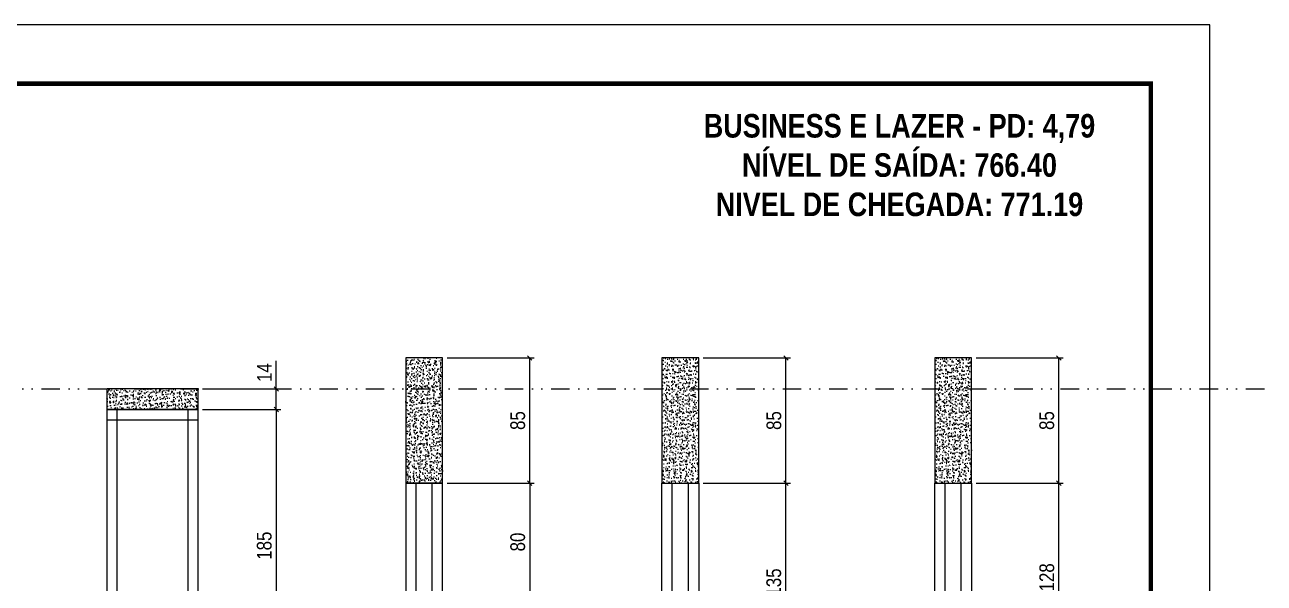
# Model space of a CAD drawing. Extents: x 13379 to 23315, y 867 to 16997.
# Drawn here: x 18264 to 19105, y 8429 to 8808 of the extents above; entities that cross this region are included whole.
import ezdxf

# ---------------------------------------------------------------- set-up
doc = ezdxf.new("R2010")
doc.units = 0
for name, pattern in [('DASHED', [0.75, 0.5, -0.25]), ('DIVIDE2', [0.625, 0.25, -0.125, 0, -0.125, 0, -0.125]), ('HIDDEN', [0.375, 0.25, -0.125])]:
    doc.linetypes.add(name, pattern=pattern)
for name, color, linetype in [('COTA', 241, 'Continuous'), ('NOMENCLATURA', 7, 'Continuous'), ('Nível', 160, 'Continuous'), ('Painéis', 200, 'Continuous'), ('SARR_2.2x7', 40, 'Continuous'), ('Sarrafo de Pressão', 42, 'HIDDEN')]:
    doc.layers.add(name, color=color, linetype=linetype)
doc.layers.add('Folhas', color=255, linetype='Continuous', lineweight=9)
doc.layers.add('SARRAFO DE PRESSAO', color=251, linetype='DASHED', lineweight=9)
doc.styles.add('COTA TECNICA', font='techl___.ttf', dxfattribs={"height": 10})
doc.styles.add('ROMANC', font='techb___.ttf', dxfattribs={"height": 2.5})
doc.dimstyles.new('PAINEL', dxfattribs={"dimtxt": 10, "dimasz": 3, "dimexe": 3, "dimexo": 3, "dimgap": 3, "dimtad": 1, "dimdec": 1, "dimzin": 12, "dimdsep": 46, "dimtxsty": 'COTA TECNICA', "dimblk1": 'OBLIQUE', "dimblk2": 'OBLIQUE', "dimsah": 1, "dimcen": 0.9, "dimclrd": 4, "dimclre": 4, "dimclrt": 240, "dimadec": 1, "dimazin": 3, "dimtfac": 1, "dimtdec": 1, "dimtmove": 0, "dimatfit": 3, "dimfxl": 1, "dimtolj": 1, "dimtzin": 12, "dimarcsym": 0})

# ---------------------------------------------------------------- blocks, each defined once
blk = doc.blocks.new('9999999999')
at = {"layer": 'Folhas'}
blk.add_lwpolyline([(98138.98, 34190.21), (99623.98, 34190.21), (99623.98, 35240.21), (98138.98, 35240.21)], close=True, dxfattribs=at)
at = {"layer": 'Folhas', "color": 30, "const_width": 3}
blk.add_lwpolyline([(98213.98, 34230.21), (99583.98, 34230.21), (99583.98, 35200.21), (98213.98, 35200.21)], close=True, dxfattribs=at)
blk = doc.blocks.new('_Oblique')
at = {"color": 0, "linetype": 'ByBlock', "lineweight": -2}
blk.add_line((-0.5, -0.5), (0.5, 0.5), dxfattribs=at)
blk = doc.blocks.new('*D1041')
at = {"layer": 'COTA', "color": 4, "lineweight": -2, "transparency": 16777216}
for p, q in [((18384.16, 8547.14), (18437.32, 8547.14)), ((18434.32, 8547.14), (18434.32, 8362.14)), ((18384.16, 8362.14), (18437.32, 8362.14))]:
    blk.add_line(p, q, dxfattribs=at)
at = {"layer": 'Defpoints', "color": 0, "transparency": 16777216}
for p in [(18381.16, 8547.14), (18381.16, 8362.14), (18434.32, 8362.14)]:
    blk.add_point(p, dxfattribs=at)
at = {"layer": 'COTA', "color": 4, "lineweight": -2, "transparency": 16777216, "xscale": 3, "yscale": 3, "zscale": 3}
for p, rotation in [((18434.32, 8547.14), 90), ((18434.32, 8362.14), 270)]:
    blk.add_blockref('_Oblique', p, dxfattribs=dict(at, rotation=rotation))
at = {"layer": 'COTA', "color": 240, "transparency": 16777216, "insert": (18426.19, 8454.64), "char_height": 10, "attachment_point": 5, "rotation": 90, "style": 'COTA TECNICA'}
blk.add_mtext('\\A1;185', dxfattribs=at)
blk = doc.blocks.new('*D1040')
at = {"layer": 'COTA', "color": 4, "lineweight": -2, "transparency": 16777216}
for p, q in [((18434.32, 8561.14), (18434.32, 8580.26)), ((18384.16, 8561.14), (18437.32, 8561.14)), ((18434.32, 8547.14), (18434.32, 8561.14)), ((18384.16, 8547.14), (18437.32, 8547.14))]:
    blk.add_line(p, q, dxfattribs=at)
at = {"layer": 'Defpoints', "color": 0, "transparency": 16777216}
for p in [(18381.16, 8561.14), (18434.32, 8561.14), (18381.16, 8547.14)]:
    blk.add_point(p, dxfattribs=at)
at = {"layer": 'COTA', "color": 4, "lineweight": -2, "transparency": 16777216, "xscale": 3, "yscale": 3, "zscale": 3}
for p, rotation in [((18434.32, 8561.14), 90), ((18434.32, 8547.14), 270)]:
    blk.add_blockref('_Oblique', p, dxfattribs=dict(at, rotation=rotation))
at = {"layer": 'COTA', "color": 240, "transparency": 16777216, "insert": (18426.25, 8572.2), "char_height": 10, "attachment_point": 5, "rotation": 90, "style": 'COTA TECNICA'}
blk.add_mtext('\\A1;14', dxfattribs=at)
blk = doc.blocks.new('*D1043')
at = {"layer": 'COTA', "color": 4, "lineweight": -2, "transparency": 16777216}
for p, q in [((18550.21, 8582.14), (18609.39, 8582.14)), ((18606.39, 8497.14), (18606.39, 8582.14)), ((18550.21, 8497.14), (18609.39, 8497.14))]:
    blk.add_line(p, q, dxfattribs=at)
at = {"layer": 'Defpoints', "color": 0, "transparency": 16777216}
for p in [(18547.21, 8582.14), (18606.39, 8582.14), (18547.21, 8497.14)]:
    blk.add_point(p, dxfattribs=at)
at = {"layer": 'COTA', "color": 4, "lineweight": -2, "transparency": 16777216, "xscale": 3, "yscale": 3, "zscale": 3}
for p, rotation in [((18606.39, 8582.14), 90), ((18606.39, 8497.14), 270)]:
    blk.add_blockref('_Oblique', p, dxfattribs=dict(at, rotation=rotation))
at = {"layer": 'COTA', "color": 240, "transparency": 16777216, "insert": (18598.26, 8539.64), "char_height": 10, "attachment_point": 5, "rotation": 90, "style": 'COTA TECNICA'}
blk.add_mtext('\\A1;85', dxfattribs=at)
blk = doc.blocks.new('*D1049')
at = {"layer": 'COTA', "color": 4, "lineweight": -2, "transparency": 16777216}
for p, q in [((18724.12, 8582.14), (18783.3, 8582.14)), ((18780.3, 8497.14), (18780.3, 8582.14)), ((18724.12, 8497.14), (18783.3, 8497.14))]:
    blk.add_line(p, q, dxfattribs=at)
at = {"layer": 'Defpoints', "color": 0, "transparency": 16777216}
for p in [(18721.12, 8582.14), (18780.3, 8582.14), (18721.12, 8497.14)]:
    blk.add_point(p, dxfattribs=at)
at = {"layer": 'COTA', "color": 4, "lineweight": -2, "transparency": 16777216, "xscale": 3, "yscale": 3, "zscale": 3}
for p, rotation in [((18780.3, 8582.14), 90), ((18780.3, 8497.14), 270)]:
    blk.add_blockref('_Oblique', p, dxfattribs=dict(at, rotation=rotation))
at = {"layer": 'COTA', "color": 240, "transparency": 16777216, "insert": (18772.17, 8539.64), "char_height": 10, "attachment_point": 5, "rotation": 90, "style": 'COTA TECNICA'}
blk.add_mtext('\\A1;85', dxfattribs=at)
blk = doc.blocks.new('*D1054')
at = {"layer": 'COTA', "color": 4, "linetype": 'ByBlock', "lineweight": -2, "transparency": 16777216}
for p, q in [((18724.12, 8497.14), (18783.3, 8497.14)), ((18780.3, 8362.14), (18780.3, 8497.14)), ((18724.12, 8362.14), (18783.3, 8362.14))]:
    blk.add_line(p, q, dxfattribs=at)
at = {"layer": 'Defpoints', "color": 0, "linetype": 'ByBlock', "transparency": 16777216}
for p in [(18721.12, 8497.14), (18780.3, 8497.14), (18721.12, 8362.14)]:
    blk.add_point(p, dxfattribs=at)
at = {"layer": 'COTA', "color": 4, "linetype": 'ByBlock', "lineweight": -2, "transparency": 16777216, "xscale": 3, "yscale": 3, "zscale": 3}
for p, rotation in [((18780.3, 8497.14), 90), ((18780.3, 8362.14), 270)]:
    blk.add_blockref('_Oblique', p, dxfattribs=dict(at, rotation=rotation))
at = {"layer": 'COTA', "color": 240, "linetype": 'ByBlock', "transparency": 16777216, "insert": (18772.08, 8429.64), "char_height": 10, "attachment_point": 5, "rotation": 90, "style": 'COTA TECNICA'}
blk.add_mtext('\\A1;135', dxfattribs=at)
blk = doc.blocks.new('*D1055')
at = {"layer": 'COTA', "color": 4, "lineweight": -2, "transparency": 16777216}
for p, q in [((18550.21, 8497.14), (18609.39, 8497.14)), ((18606.39, 8497.14), (18606.39, 8417.14)), ((18550.21, 8417.14), (18609.39, 8417.14))]:
    blk.add_line(p, q, dxfattribs=at)
at = {"layer": 'Defpoints', "color": 0, "transparency": 16777216}
for p in [(18547.21, 8497.14), (18547.21, 8417.14), (18606.39, 8417.14)]:
    blk.add_point(p, dxfattribs=at)
at = {"layer": 'COTA', "color": 4, "lineweight": -2, "transparency": 16777216, "xscale": 3, "yscale": 3, "zscale": 3}
for p, rotation in [((18606.39, 8497.14), 90), ((18606.39, 8417.14), 270)]:
    blk.add_blockref('_Oblique', p, dxfattribs=dict(at, rotation=rotation))
at = {"layer": 'COTA', "color": 240, "transparency": 16777216, "insert": (18598.26, 8457.14), "char_height": 10, "attachment_point": 5, "rotation": 90, "style": 'COTA TECNICA'}
blk.add_mtext('\\A1;80', dxfattribs=at)
blk = doc.blocks.new('*D1087')
at = {"layer": 'COTA', "color": 4, "lineweight": -2, "transparency": 16777216}
for p, q in [((18909.37, 8582.14), (18968.55, 8582.14)), ((18965.55, 8497.14), (18965.55, 8582.14)), ((18909.37, 8497.14), (18968.55, 8497.14))]:
    blk.add_line(p, q, dxfattribs=at)
at = {"layer": 'Defpoints', "color": 0, "transparency": 16777216}
for p in [(18906.37, 8582.14), (18965.55, 8582.14), (18906.37, 8497.14)]:
    blk.add_point(p, dxfattribs=at)
at = {"layer": 'COTA', "color": 4, "lineweight": -2, "transparency": 16777216, "xscale": 3, "yscale": 3, "zscale": 3}
for p, rotation in [((18965.55, 8582.14), 90), ((18965.55, 8497.14), 270)]:
    blk.add_blockref('_Oblique', p, dxfattribs=dict(at, rotation=rotation))
at = {"layer": 'COTA', "color": 240, "transparency": 16777216, "insert": (18957.42, 8539.64), "char_height": 10, "attachment_point": 5, "rotation": 90, "style": 'COTA TECNICA'}
blk.add_mtext('\\A1;85', dxfattribs=at)
blk = doc.blocks.new('*D1092')
at = {"layer": 'COTA', "color": 4, "linetype": 'ByBlock', "lineweight": -2, "transparency": 16777216}
for p, q in [((18909.37, 8497.14), (18968.55, 8497.14)), ((18965.55, 8369.14), (18965.55, 8497.14)), ((18909.37, 8369.14), (18968.55, 8369.14))]:
    blk.add_line(p, q, dxfattribs=at)
at = {"layer": 'Defpoints', "color": 0, "linetype": 'ByBlock', "transparency": 16777216}
for p in [(18906.37, 8497.14), (18965.55, 8497.14), (18906.37, 8369.14)]:
    blk.add_point(p, dxfattribs=at)
at = {"layer": 'COTA', "color": 4, "linetype": 'ByBlock', "lineweight": -2, "transparency": 16777216, "xscale": 3, "yscale": 3, "zscale": 3}
for p, rotation in [((18965.55, 8497.14), 90), ((18965.55, 8369.14), 270)]:
    blk.add_blockref('_Oblique', p, dxfattribs=dict(at, rotation=rotation))
at = {"layer": 'COTA', "color": 240, "linetype": 'ByBlock', "transparency": 16777216, "insert": (18957.45, 8433.14), "char_height": 10, "attachment_point": 5, "rotation": 90, "style": 'COTA TECNICA'}
blk.add_mtext('\\A1;128', dxfattribs=at)

msp = doc.modelspace()

# ---------------------------------------------------------------- hatches: boundary and pattern name
at = {"layer": 'COTA'}
h = msp.add_hatch(dxfattribs=at)
h.set_pattern_fill('AR-CONC', color=256, scale=0.03)
h.set_pattern_definition([(50, (-106.5217, -19), (5.4655401, -0.4781726), [0.5715, -6.2865]), (355, (-106.522, -19), (-1.0573026, 5.7317054), [0.4572, -5.0292175]), (100.451445, (-106.0663, -19.04), (4.4082374, 5.2535326), [0.4857003, -5.3427073]), (46.1842, (-106.522, -17.476), (8.1323712, -1.2612698), [0.85725, -9.42975]), (96.635558, (-105.844, -17.581), (7.122124, 7.4227837), [0.7285507, -8.0140682]), (351.18415, (-106.522, -17.476), (7.122124, 7.4227837), [0.685799, -7.543792]), (21, (-105.7597, -17.857), (4.5484317, -3.0679559), [0.5715, -6.2865]), (326, (-105.76, -17.857), (1.8540609, 5.525639), [0.4572, -5.0292]), (71.451445, (-105.3807, -18.1127), (6.4024926, 2.457683), [0.4857003, -5.3426981]), (37.5, (-106.5217, -19), (0.0926581, 2.53665117), [0, -4.96824, 0, -5.1054, 0, -5.04825]), (7.5, (-106.5217, -19), (2.00458988, 3.00541724), [0, -2.91084, 0, -4.85394, 0, -1.92405]), (327.5, (-108.221, -19), (4.06771786, -0.17186232), [0, -1.905, 0, -5.9436, 0, -7.8867]), (317.5, (-108.983, -19), (4.44387544, 0.76279473), [0, -2.4765, 0, -3.94716, 0, -5.6007])])
h.paths.add_polyline_path([(18547.21, 8582.14), (18522.21, 8582.14), (18522.21, 8497.14), (18547.21, 8497.14)])
at = {"layer": 'COTA', "linetype": 'ByBlock'}
h = msp.add_hatch(dxfattribs=at)
h.set_pattern_fill('AR-CONC', color=256, scale=0.03)
h.set_pattern_definition([(50, (-116348.0846, -20607.2684), (5.46554007, -0.47817257), [0.5715, -6.2865]), (355, (-116348.0846, -20607.2684), (-1.05730264, 5.73170536), [0.4572, -5.02921753]), (100.4514447, (-116347.629, -20607.308), (4.40823741, 5.25353256), [0.48570026, -5.34270734]), (46.1842, (-116348.0846, -20605.7444), (8.13237123, -1.26126984), [0.85725, -9.42975]), (96.6355576, (-116347.407, -20605.8495), (7.122124, 7.42278374), [0.7285507, -8.01406824]), (351.184151, (-116348.085, -20605.744), (7.122124, 7.42278374), [0.685799, -7.54379196]), (21, (-116347.3226, -20606.1254), (4.54843174, -3.06795595), [0.5715, -6.2865]), (326, (-116347.3226, -20606.1254), (1.85406085, 5.52563898), [0.4572, -5.0292]), (71.451445, (-116346.9435, -20606.381), (6.40249258, 2.45768307), [0.48570026, -5.34269813]), (37.5, (-116348.0846, -20607.2684), (0.092658098, 2.536651166), [0, -4.96824, 0, -5.1054, 0, -5.04825]), (7.5, (-116348.0846, -20607.2684), (2.004589875, 3.005417245), [0, -2.91084, 0, -4.85394, 0, -1.92405]), (327.5, (-116349.7838, -20607.2684), (4.067717855, -0.17186232), [0, -1.905, 0, -5.9436, 0, -7.8867]), (317.5, (-116350.546, -20607.2684), (4.44387544, 0.76279473), [0, -2.4765, 0, -3.94716, 0, -5.6007])])
h.paths.add_polyline_path([(18721.12, 8582.14), (18696.12, 8582.14), (18696.12, 8497.14), (18721.12, 8497.14)])
h = msp.add_hatch(dxfattribs=at)
h.set_pattern_fill('AR-CONC', color=256, scale=0.03)
h.set_pattern_definition([(50, (-116162.837, -20607.2684), (5.46554007, -0.47817257), [0.5715, -6.2865]), (355, (-116162.837, -20607.2684), (-1.05730264, 5.73170536), [0.4572, -5.02921753]), (100.4514447, (-116162.3817, -20607.308), (4.40823741, 5.25353256), [0.48570026, -5.34270734]), (46.1842, (-116162.837, -20605.7444), (8.13237123, -1.26126984), [0.85725, -9.42975]), (96.6355576, (-116162.1594, -20605.8495), (7.122124, 7.42278374), [0.7285507, -8.01406824]), (351.184151, (-116162.837, -20605.744), (7.122124, 7.42278374), [0.685799, -7.54379196]), (21, (-116162.075, -20606.1254), (4.54843174, -3.06795595), [0.5715, -6.2865]), (326, (-116162.075, -20606.1254), (1.85406085, 5.52563898), [0.4572, -5.0292]), (71.451445, (-116161.696, -20606.381), (6.40249258, 2.45768307), [0.48570026, -5.34269813]), (37.5, (-116162.8371, -20607.2684), (0.092658098, 2.536651166), [0, -4.96824, 0, -5.1054, 0, -5.04825]), (7.5, (-116162.8371, -20607.2684), (2.004589875, 3.005417245), [0, -2.91084, 0, -4.85394, 0, -1.92405]), (327.5, (-116164.5364, -20607.2684), (4.067717855, -0.17186232), [0, -1.905, 0, -5.9436, 0, -7.8867]), (317.5, (-116165.2984, -20607.2684), (4.44387544, 0.76279473), [0, -2.4765, 0, -3.94716, 0, -5.6007])])
h.paths.add_polyline_path([(18906.37, 8582.14), (18881.37, 8582.14), (18881.37, 8497.14), (18906.37, 8497.14)])
at = {"layer": 'COTA'}
h = msp.add_hatch(dxfattribs=at)
h.set_pattern_fill('AR-CONC', color=256, scale=0.03)
h.set_pattern_definition([(50, (1821.781, -65), (5.4655401, -0.4781726), [0.5715, -6.2865]), (355, (1821.781, -65), (-1.0573026, 5.7317054), [0.4572, -5.0292175]), (100.451445, (1822.2366, -65.04), (4.4082374, 5.2535326), [0.4857003, -5.3427073]), (46.1842, (1821.781, -63.476), (8.1323712, -1.2612698), [0.85725, -9.42975]), (96.63556, (1822.459, -63.581), (7.122124, 7.4227837), [0.7285507, -8.0140682]), (351.18415, (1821.781, -63.476), (7.122124, 7.4227837), [0.685799, -7.543792]), (21, (1822.543, -63.857), (4.5484317, -3.0679559), [0.5715, -6.2865]), (326, (1822.543, -63.857), (1.8540609, 5.525639), [0.4572, -5.0292]), (71.451445, (1822.922, -64.1127), (6.4024926, 2.457683), [0.4857003, -5.3426981]), (37.5, (1821.7812, -65), (0.0926581, 2.53665117), [0, -4.96824, 0, -5.1054, 0, -5.04825]), (7.5, (1821.7812, -65), (2.00458988, 3.00541724), [0, -2.91084, 0, -4.85394, 0, -1.92405]), (327.5, (1820.082, -65), (4.06771786, -0.17186232), [0, -1.905, 0, -5.9436, 0, -7.8867]), (317.5, (1819.32, -65), (4.44387544, 0.7627947), [0, -2.4765, 0, -3.94716, 0, -5.6007])])
h.paths.add_polyline_path([(18319.16, 8547.14), (18381.16, 8547.14), (18381.16, 8561.14), (18319.16, 8561.14)])

# ---------------------------------------------------------------- linework, layer by layer
at = {"layer": 'COTA', "linetype": 'ByBlock'}
for points in [[(18522.21, 8497.14), (18547.21, 8497.14), (18547.21, 8582.14), (18522.21, 8582.14)], [(18696.12, 8497.14), (18721.12, 8497.14), (18721.12, 8582.14), (18696.12, 8582.14)], [(18881.37, 8497.14), (18906.37, 8497.14), (18906.37, 8582.14), (18881.37, 8582.14)]]:
    msp.add_lwpolyline(points, close=True, dxfattribs=at)
at = {"layer": 'COTA'}
msp.add_lwpolyline([(18319.16, 8547.14), (18381.16, 8547.14), (18381.16, 8561.14), (18319.16, 8561.14)], close=True, dxfattribs=at)
at = {"layer": 'Nível', "color": 4, "linetype": 'DIVIDE2', "ltscale": 50}
msp.add_line((17583, 8561.14), (21112.79, 8561.14), dxfattribs=at)
at = {"layer": 'Painéis'}
for points in [[(18319.16, 8362.14), (18381.16, 8362.14), (18381.16, 8547.14), (18319.16, 8547.14)], [(18522.21, 8417.14), (18547.21, 8417.14), (18547.21, 8497.14), (18522.21, 8497.14)], [(18696.12, 8497.14), (18721.12, 8497.14), (18721.12, 8362.14), (18696.12, 8362.14)], [(18881.37, 8497.14), (18906.37, 8497.14), (18906.37, 8369.14), (18881.37, 8369.14)]]:
    msp.add_lwpolyline(points, close=True, dxfattribs=at)
at = {"layer": 'SARR_2.2x7', "linetype": 'ByBlock'}
msp.add_line((18319.16, 8540.14), (18381.16, 8540.14), dxfattribs=at)
at = {"layer": 'SARR_2.2x7'}
for p, q in [((18529.21, 8417.14), (18529.21, 8497.14)), ((18540.21, 8417.14), (18540.21, 8497.14)), ((18703.12, 8362.14), (18703.12, 8497.14)), ((18714.12, 8362.14), (18714.12, 8497.14)), ((18888.37, 8369.14), (18888.37, 8497.14)), ((18899.37, 8369.14), (18899.37, 8497.14))]:
    msp.add_line(p, q, dxfattribs=at)
at = {"layer": 'Sarrafo de Pressão'}
for p, q in [((18326.16, 8547.14), (18326.16, 8362.14)), ((18374.16, 8547.14), (18374.16, 8362.14))]:
    msp.add_line(p, q, dxfattribs=at)

# ---------------------------------------------------------------- block references
at = {"layer": 'SARRAFO DE PRESSAO', "color": 6, "linetype": 'ByBlock'}
msp.add_blockref('9999999999', (-80555.98, -26431.71), dxfattribs=at)

# ---------------------------------------------------------------- texts
at = {"layer": 'NOMENCLATURA', "color": 2, "insert": (18857.38, 8774.55), "char_height": 16, "attachment_point": 2, "style": 'ROMANC'}
msp.add_mtext_dynamic_manual_height_columns('\\PBUSINESS E LAZER - PD: 4,79\\PNÍVEL DE SAÍDA: 766.40\\PNIVEL DE CHEGADA: 771.19', width=376.0554, gutter_width=1, heights=[0], dxfattribs=at)

# ---------------------------------------------------------------- dimensions: what is measured, and where the dimension line sits
at = {"layer": 'COTA'}
for base, p1, p2, picture, middle in [((18606.39, 8582.14), (18547.21, 8497.14), (18547.21, 8582.14), '*D1043', (18598.26, 8539.64)), ((18780.3, 8582.14), (18721.12, 8497.14), (18721.12, 8582.14), '*D1049', (18772.17, 8539.64)), ((18965.55, 8582.14), (18906.37, 8497.14), (18906.37, 8582.14), '*D1087', (18957.42, 8539.64))]:
    dim = msp.add_linear_dim(base=base, p1=p1, p2=p2, angle=90, dimstyle='PAINEL', override={"dimarcsym": 2}, dxfattribs=at)
    dim.commit()
    dim.dimension.update_dxf_attribs({"geometry": picture, "text_midpoint": middle})
for base, p1, p2, picture, middle in [((18434.32, 8561.14), (18381.16, 8547.14), (18381.16, 8561.14), '*D1040', (18426.25, 8572.2)), ((18434.32, 8362.14), (18381.16, 8547.14), (18381.16, 8362.14), '*D1041', (18426.19, 8454.64)), ((18606.39, 8417.14), (18547.21, 8497.14), (18547.21, 8417.14), '*D1055', (18598.26, 8457.14))]:
    dim = msp.add_linear_dim(base=base, p1=p1, p2=p2, angle=90, dimstyle='PAINEL', dxfattribs=at)
    dim.commit()
    dim.dimension.update_dxf_attribs({"geometry": picture, "text_midpoint": middle})
at = {"layer": 'COTA', "linetype": 'ByBlock'}
for base, p1, p2, picture, middle in [((18780.3, 8497.14), (18721.12, 8362.14), (18721.12, 8497.14), '*D1054', (18772.08, 8429.64)), ((18965.55, 8497.14), (18906.37, 8369.14), (18906.37, 8497.14), '*D1092', (18957.45, 8433.14))]:
    dim = msp.add_linear_dim(base=base, p1=p1, p2=p2, angle=90, dimstyle='PAINEL', dxfattribs=at)
    dim.commit()
    dim.dimension.update_dxf_attribs({"geometry": picture, "text_midpoint": middle})

doc.saveas('drawing.dxf')
